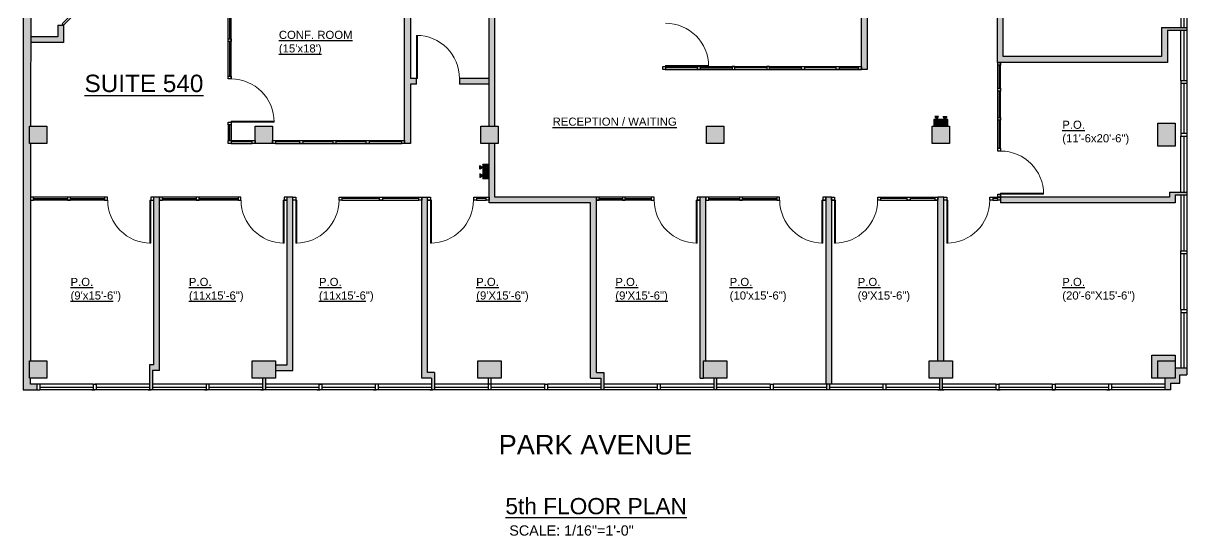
# Model space of a CAD drawing. Header units: inches. Extents: x 0 to 8116, y 4 to 1630.
# Drawn here: x 2308 to 3512, y 4 to 534 of the extents above; entities that cross this region are included whole.
import ezdxf

# ---------------------------------------------------------------- set-up
doc = ezdxf.new("R2010")
doc.units = ezdxf.units.IN
doc.header["$MEASUREMENT"] = 0
doc.layers.add('0-BACKGROUND', color=7, linetype='Continuous')
doc.layers.add('ADOOR', color=2, linetype='Continuous', lineweight=9)
doc.styles.add('ARCH-STYLE', font='arial.ttf')

# ---------------------------------------------------------------- blocks, each defined once
blk = doc.blocks.new('DOOR45')
blk.add_lwpolyline([(0, 0), (1.4, -1.4), (26.8, 24), (25.4, 25.4)], close=True)
blk.add_arc((0, 0), 36, 0, 41.8153)
blk = doc.blocks.new('45DR')
at = {"layer": 'ADOOR'}
blk.add_lwpolyline([(0, 1), (0, 0), (0.023, 0), (0.023, 1)], close=True, dxfattribs=at)
blk.add_arc((0, 0), 1, 0, 90, dxfattribs=at)
blk = doc.blocks.new('520block')
at = {"layer": '0-BACKGROUND'}
for points in [[(14, 0), (14, 6), (7.5, 6), (7.5, 12), (6.5, 12), (6.5, 30), (7.5, 30), (7.6, 255), (6.5, 255), (6.5, 273), (7.6, 273), (7.7, 474), (6.5, 474), (6.5, 492), (7.7, 492), (7.8, 693), (6.5, 693), (6.5, 711), (7.8, 711), (7.8, 912), (6.5, 912), (6.5, 930), (7.8, 930), (7.8, 947.2), (116.8, 947.2), (116.8, 959.8), (110.8, 959.8), (110.8, 953.2), (7.8, 953.2), (7.8, 1131), (6.5, 1131), (6.5, 1149), (7.8, 1149), (7.8, 1223.8), (110.8, 1223.8), (110.8, 1220.1), (116.8, 1220.1), (116.8, 1233.6), (96.2, 1233.6), (0, 1233.6), (0, 0)], [(264.2, 487.5), (264.2, 481.5), (394.6, 481.5), (394.6, 255), (400.6, 255), (400.6, 316.2), (406.9, 316.2), (406.9, 322.2), (400.6, 322.2), (400.6, 481.5), (473.5, 481.5), (473.5, 487.5)], [(725, 487.5), (725, 481.5), (867.4, 481.5), (867.4, 331.6), (873.4, 331.6), (873.4, 385.3), (959, 385.3), (959, 391.3), (873.4, 391.3), (873.4, 414.9), (873.4, 481.5), (934.5, 481.5), (934.5, 487.5)], [(1174, 487.5), (964.5, 487.5), (964.5, 481.5), (1008.2, 481.5), (1008.2, 391.3), (1003.5, 391.3), (1003.5, 385.3), (1008.2, 385.3), (1008.2, 338.8), (1184, 338.8), (1184, 372), (1204, 372), (1204, 375), (1178, 375), (1178, 344.8), (1014.2, 344.8), (1014.2, 481.5), (1174, 481.5)], [(482.1, 273), (488.1, 273), (488.1, 474), (482.1, 474)], [(41.6, 359.4), (41.6, 377.3), (35.6, 377.3), (35.6, 365.4), (7.7, 365.4), (7.7, 359.4)], [(451.4, 322.2), (451.4, 316.2), (482.1, 316.2), (482.1, 322.2)], [(942.3, 279.6), (942.3, 273), (949.5, 276.3)], [(942.3, 279.6), (956.7, 279.6), (949.5, 276.3)], [(945.3, 279.6), (947.1, 282.9), (943.4, 282.9)], [(953.7, 279.6), (955.6, 282.9), (951.9, 282.9)], [(942.3, 273), (956.7, 273), (949.5, 276.3)], [(593.1, 199.4), (488.1, 199.4), (488.1, 255), (482.1, 255), (482.1, 193.4), (587.1, 193.4), (587.1, 12), (597.8, 12), (597.8, 0), (598.4, 0), (600.8, 0), (600.8, 18), (593.1, 18)], [(475.5, 230.2), (472.3, 232), (472.3, 228.3)], [(475.5, 218.8), (475.5, 233.1), (478.8, 225.9)], [(482.1, 218.8), (482.1, 233.1), (478.8, 225.9)], [(475.5, 221.7), (472.3, 223.6), (472.3, 219.9)], [(478.8, 225.9), (475.5, 218.8), (482.1, 218.8)], [(1192, 201.7), (1204, 201.7), (1204, 204.7), (1186, 204.7), (1186, 199.4), (1011.4, 199.4), (1011.4, 196.4), (1011.4, 193.4), (1192, 193.4)], [(141, 199.4), (135, 199.4), (135, 196.4), (135, 26), (130.8, 26), (130.8, 0), (132.2, 0), (133.8, 0), (133.8, 20), (141, 20)], [(418.3, 199.4), (412.3, 199.4), (412.3, 196.4), (412.3, 12), (422.6, 12), (422.6, 0), (423.6, 0), (425.6, 0), (425.6, 18), (418.3, 18)]]:
    blk.add_hatch(color=256, dxfattribs=at).paths.add_polyline_path(points)
h = blk.add_hatch(color=256, dxfattribs=at)
h.paths.add_polyline_path([(964.5, 496.5), (934.5, 496.5), (934.5, 466.5), (964.5, 466.5)])
h.paths.add_polyline_path([(725, 492), (707, 492), (707, 474), (725, 474)])
h.paths.add_polyline_path([(707, 273), (707, 255), (725, 255), (725, 273)])
h = blk.add_hatch(color=256, dxfattribs=at)
h.paths.add_polyline_path([(949.5, 276.3), (956.7, 273), (956.7, 279.6)])
h.paths.add_polyline_path([(942.3, 279.6), (942.3, 273), (949.5, 276.3)])
h = blk.add_hatch(color=256, dxfattribs=at)
h.paths.add_polyline_path([(6.5, 30), (6.5, 12), (24.5, 12), (24.5, 30)])
h.paths.add_polyline_path([(6.5, 255), (24.5, 255), (24.5, 273), (6.5, 273)])
h = blk.add_hatch(color=256, dxfattribs=at)
h.paths.add_polyline_path([(470.5, 30), (470.5, 12), (494.5, 12), (494.5, 30)])
h.paths.add_polyline_path([(261, 12), (261, 30), (237, 30), (237, 12)])
h.paths.add_polyline_path([(258, 255), (258, 273), (240, 273), (240, 255)])
h.paths.add_polyline_path([(473.5, 273), (473.5, 255), (491.5, 255), (491.5, 273)])
h = blk.add_hatch(color=256, dxfattribs=at)
h.paths.add_polyline_path([(958.5, 255), (958.5, 273), (940.5, 273), (940.5, 255)])
h.paths.add_polyline_path([(1192, 276), (1174, 276), (1174, 252), (1192, 252)])
h = blk.add_hatch(color=256, dxfattribs=at)
h.paths.add_polyline_path([(482.1, 233.1), (475.5, 233.1), (478.8, 225.9)])
h.paths.add_polyline_path([(478.8, 225.9), (475.5, 218.8), (482.1, 218.8)])
h = blk.add_hatch(color=256, dxfattribs=at)
h.paths.add_polyline_path([(250.5, 12), (247.5, 12), (247.5, 0), (248.7, 0), (250.5, 0)])
h.paths.add_polyline_path([(279.1, 199.4), (273.1, 199.4), (273.1, 196.4), (273.1, 26), (261, 26), (261, 20), (279.1, 20)])
h = blk.add_hatch(color=256, dxfattribs=at)
h.paths.add_polyline_path([(717.5, 12), (714.5, 12), (714.5, 0), (715, 0), (717.5, 0)])
h.paths.add_polyline_path([(728, 30), (704, 30), (704, 12), (728, 12)])
h.paths.add_polyline_path([(706.5, 199.4), (700.5, 199.4), (700.5, 196.4), (700.5, 12), (704, 12), (704, 30), (706.5, 30)])
h = blk.add_hatch(color=256, dxfattribs=at)
h.paths.add_polyline_path([(834.2, 6), (831.2, 6), (831.2, 0), (831.6, 0), (834.2, 0)])
h.paths.add_polyline_path([(836.5, 199.4), (830.5, 199.4), (830.5, 196.4), (830.5, 6), (836.5, 6)])
h = blk.add_hatch(color=256, dxfattribs=at)
h.paths.add_polyline_path([(961.5, 30), (937.5, 30), (937.5, 12), (961.5, 12)])
h.paths.add_polyline_path([(951, 12), (948, 12), (948, 0), (951, 0)])
h.paths.add_polyline_path([(952.6, 199.4), (946.6, 199.4), (946.6, 196.4), (946.6, 30), (952.6, 30)])
h = blk.add_hatch(color=256, dxfattribs=at)
h.paths.add_polyline_path([(1168, 36), (1168, 12), (1174, 12), (1174, 30), (1192, 30), (1192, 36)])
h.paths.add_polyline_path([(1174, 30), (1174, 12), (1192, 12), (1192, 30)], flags=17)
h.paths.add_polyline_path([(1192, 22.5), (1192, 12), (1181.5, 12), (1181.5, 0), (1187.6, 0), (1187.6, 7), (1197, 7), (1197, 15.6), (1204, 15.6), (1204, 22.5)])
for p, q in [((1204, 1381.5), (1204, 22.5)), ((0, 1233.6), (0, 0)), ((1204, 736.4), (1204, 138)), ((7.7, 474), (7.6, 273)), ((394.6, 255), (394.6, 481.5)), ((400.6, 481.5), (400.6, 322.2)), ((482.1, 273), (482.1, 474)), ((488.1, 273), (488.1, 474)), ((867.4, 331.6), (867.4, 481.5)), ((1014.2, 344.8), (1014.2, 481.5)), ((212, 324.7), (212, 435.6)), ((215, 321.7), (215, 435.6)), ((1198, 426.7), (1198, 375)), ((1201, 426.7), (1201, 375)), ((213.5, 397), (213.5, 363.3)), ((873.4, 385.3), (873.4, 331.6)), ((1008.2, 338.8), (1008.2, 385.3)), ((35.6, 377.3), (35.6, 365.4)), ((35.6, 377.3), (41.6, 377.3)), ((41.6, 377.3), (41.6, 359.4)), ((1178, 375), (1204, 375)), ((1178, 375), (1178, 344.8)), ((35.6, 365.4), (7.7, 365.4)), ((1184, 372), (1204, 372)), ((1184, 372), (1184, 338.8)), ((1198, 320.2), (1198, 372)), ((1201, 372), (1201, 320.2)), ((41.6, 359.4), (7.7, 359.4)), ((213.5, 360.3), (213.5, 324.7)), ((1184, 338.8), (1008.2, 338.8)), ((1008.4, 247.1), (1008.4, 338.8)), ((1011.4, 250.1), (1011.4, 338.8)), ((1178, 344.8), (1014.2, 344.8)), ((663.2, 334.6), (867.4, 334.6)), ((664.3, 331.6), (867.4, 331.6)), ((697.6, 333.1), (664.7, 333.1)), ((700.6, 333.1), (733.5, 333.1)), ((769.4, 333.1), (736.5, 333.1)), ((772.4, 333.1), (805.4, 333.1)), ((841.3, 333.1), (808.4, 333.1)), ((844.3, 333.1), (864.4, 333.1)), ((873.4, 331.6), (867.4, 331.6)), ((1009.9, 335.8), (1009.9, 312.1)), ((406.9, 322.2), (400.6, 322.2)), ((400.6, 316.2), (400.6, 255)), ((406.9, 316.2), (400.6, 316.2)), ((406.9, 316.2), (406.9, 322.2)), ((451.4, 322.2), (451.4, 316.2)), ((482.1, 322.2), (451.4, 322.2)), ((482.1, 316.2), (451.4, 316.2)), ((1198, 320.2), (1198, 317.2)), ((1198, 320.2), (1204, 320.2)), ((1198, 317.2), (1198, 265.5)), ((1198, 317.2), (1204, 317.2)), ((1201, 317.2), (1201, 265.5)), ((1204, 323.7), (1204, 317.7)), ((1204, 323.7), (1204, 317.7)), ((1009.9, 309.1), (1009.9, 281.9)), ((942.3, 279.6), (956.7, 273)), ((942.3, 273), (956.7, 279.6)), ((1009.9, 278.9), (1009.9, 250.1)), ((212, 274.1), (212, 258)), ((213.5, 274.1), (213.5, 258)), ((215, 274.1), (215, 258)), ((1198, 265.5), (1204, 265.5)), ((1198, 265.5), (1198, 262.5)), ((7.6, 255), (7.5, 30)), ((215, 258), (237, 258)), ((237, 256.5), (215, 256.5)), ((215, 255), (237, 255)), ((261, 258), (391.6, 258)), ((286.2, 256.5), (261, 256.5)), ((261, 255), (391.6, 255)), ((320.6, 256.5), (289.2, 256.5)), ((355, 256.5), (323.6, 256.5)), ((391.6, 256.5), (358, 256.5)), ((400.6, 255), (394.6, 255)), ((482.1, 193.4), (482.1, 255)), ((488.1, 199.4), (488.1, 255)), ((1198, 262.5), (1204, 262.5)), ((1198, 204.7), (1198, 262.5)), ((1201, 262.5), (1201, 204.7)), ((1204, 258.6), (1204, 255.6)), ((482.1, 218.8), (475.5, 233.1)), ((475.5, 218.8), (482.1, 233.1)), ((1186, 204.7), (1186, 199.4)), ((1186, 204.7), (1204, 204.7)), ((84.2, 199.4), (10.6, 199.4)), ((10.6, 197.9), (45.9, 197.9)), ((84.2, 196.4), (10.6, 196.4)), ((48.9, 197.9), (84.2, 197.9)), ((141, 199.4), (135, 199.4)), ((135, 26), (135, 199.4)), ((141, 20), (141, 199.4)), ((222.3, 199.4), (144, 199.4)), ((144, 197.9), (179, 197.9)), ((222.3, 196.4), (144, 196.4)), ((182, 197.9), (222.3, 197.9)), ((273.1, 199.4), (270.1, 199.4)), ((273.1, 196.4), (270.1, 196.4)), ((279.1, 199.4), (273.1, 199.4)), ((273.1, 26), (273.1, 199.4)), ((279.1, 20), (279.1, 199.4)), ((329.8, 199.4), (409.3, 199.4)), ((368.7, 197.9), (329.8, 197.9)), ((329.8, 196.4), (409.3, 196.4)), ((409.3, 197.9), (371.7, 197.9)), ((412.3, 199.4), (418.3, 199.4)), ((412.3, 12), (412.3, 199.4)), ((418.3, 199.4), (421.3, 199.4)), ((418.3, 18), (418.3, 199.4)), ((418.3, 196.4), (421.3, 196.4)), ((469.1, 199.4), (479.1, 199.4)), ((479.1, 197.9), (469.1, 197.9)), ((469.1, 196.4), (479.1, 196.4)), ((587.1, 193.4), (482.1, 193.4)), ((593.1, 199.4), (488.1, 199.4)), ((587.1, 12), (587.1, 193.4)), ((649.8, 199.4), (593.1, 199.4)), ((593.1, 18), (593.1, 199.4)), ((649.8, 196.4), (593.1, 196.4)), ((596.1, 197.9), (620, 197.9)), ((623, 197.9), (649.8, 197.9)), ((700.5, 199.4), (697.5, 199.4)), ((700.5, 196.4), (697.5, 196.4)), ((706.5, 199.4), (700.5, 199.4)), ((700.5, 12), (700.5, 199.4)), ((706.5, 30), (706.5, 199.4)), ((779.7, 199.4), (709.5, 199.4)), ((709.5, 197.9), (741.3, 197.9)), ((779.7, 196.4), (709.5, 196.4)), ((744.3, 197.9), (779.7, 197.9)), ((830.5, 199.4), (827.5, 199.4)), ((830.5, 196.4), (827.5, 196.4)), ((836.5, 199.4), (830.5, 199.4)), ((830.5, 199.4), (830.5, 6)), ((836.5, 199.4), (839.5, 199.4)), ((836.5, 199.4), (836.5, 6)), ((836.5, 196.4), (839.5, 196.4)), ((887.2, 199.4), (946.6, 199.4)), ((914.7, 197.9), (887.2, 197.9)), ((887.2, 196.4), (946.6, 196.4)), ((943.6, 197.9), (917.7, 197.9)), ((952.6, 199.4), (946.6, 199.4)), ((946.6, 30), (946.6, 199.4)), ((952.6, 30), (952.6, 199.4)), ((1003.4, 199.4), (1008.4, 199.4)), ((1008.4, 197.9), (1003.4, 197.9)), ((1003.4, 196.4), (1008.4, 196.4)), ((1008.4, 199.4), (1008.4, 202.4)), ((1008.4, 196.4), (1008.4, 199.4)), ((1186, 199.4), (1008.4, 199.4)), ((1011.4, 199.4), (1011.4, 202.4)), ((1011.4, 196.4), (1011.4, 199.4)), ((1011.4, 199.4), (1011.4, 193.4)), ((1192, 193.4), (1011.4, 193.4)), ((1192, 201.7), (1192, 193.4)), ((1192, 201.7), (1204, 201.7)), ((1198, 201.7), (1198, 144)), ((1201, 201.7), (1201, 144)), ((1204, 196.4), (1204, 193.4)), ((1204, 196.4), (1204, 193.4)), ((1198, 141), (1198, 144)), ((1198, 144), (1204, 144)), ((1198, 141), (1204, 141)), ((1198, 83.2), (1198, 141)), ((1201, 141), (1201, 83.2)), ((1204, 138), (1204, 135)), ((1204, 135), (1204, 81.2)), ((1198, 83.2), (1204, 83.2)), ((1198, 83.2), (1198, 80.2)), ((1198, 80.2), (1204, 80.2)), ((1198, 80.2), (1198, 22.5)), ((1201, 80.2), (1201, 22.5)), ((1204, 81.2), (1204, 78.2)), ((1204, 78.2), (1204, 22.9)), ((130.8, 26), (130.8, 0)), ((135, 26), (130.8, 26)), ((261, 26), (273.1, 26)), ((133.8, 20), (133.8, 0)), ((141, 20), (133.8, 20)), ((261, 20), (279.1, 20)), ((425.6, 18), (418.3, 18)), ((425.6, 18), (425.6, 0)), ((593.1, 18), (600.8, 18)), ((600.8, 18), (600.8, 0)), ((1204, 22.5), (1192, 22.5)), ((1197, 15.6), (1204, 15.6)), ((1197, 7), (1197, 15.6)), ((1204, 22.5), (1204, 15.6)), ((0, 0), (17, 0)), ((7.5, 6), (7.5, 12)), ((17, 6), (7.5, 6)), ((14, 6), (14, 0)), ((70.8, 6), (17, 6)), ((72.4, 6), (17, 6)), ((17, 6), (17, 0)), ((17, 6), (17, 0)), ((17, 3), (72.4, 3)), ((1181.5, 0), (17, 0)), ((72.4, 6), (72.4, 0)), ((72.4, 6), (75.4, 6)), ((129.2, 6), (73.9, 6)), ((75.4, 6), (75.4, 0)), ((130.8, 6), (75.4, 6)), ((75.4, 3), (130.8, 3)), ((189.1, 6), (133.8, 6)), ((187.4, 6), (133.8, 6)), ((133.8, 3), (189.1, 3)), ((190.4, 6), (187.4, 6)), ((192.1, 6), (189.1, 6)), ((189.1, 6), (189.1, 0)), ((245.7, 6), (190.4, 6)), ((247.5, 6), (192.1, 6)), ((192.1, 6), (192.1, 0)), ((192.1, 3), (247.5, 3)), ((247.5, 12), (247.5, 0)), ((250.5, 12), (250.5, 0)), ((305.8, 6), (250.5, 6)), ((250.5, 3), (305.9, 3)), ((307, 6), (304, 6)), ((305.9, 6), (308.9, 6)), ((305.9, 6), (305.9, 0)), ((362.3, 6), (307, 6)), ((362.3, 0), (307, 0)), ((308.9, 6), (308.9, 0)), ((364.2, 6), (308.9, 6)), ((308.9, 3), (364.2, 3)), ((364.2, 6), (364.2, 0)), ((367.2, 6), (364.2, 6)), ((420.6, 6), (365.3, 6)), ((420.6, 0), (365.3, 0)), ((367.2, 6), (367.2, 0)), ((367.2, 3), (422.6, 3)), ((422.6, 6), (369.5, 6)), ((422.6, 12), (412.3, 12)), ((422.6, 12), (422.6, 0)), ((481, 6), (425.6, 6)), ((425.6, 3), (481, 3)), ((481.9, 6), (478.9, 6)), ((481, 12), (481, 0)), ((537.1, 6), (481.9, 6)), ((484, 12), (484, 0)), ((539.3, 6), (484, 6)), ((484, 3), (539.4, 3)), ((540.1, 6), (537.1, 6)), ((539.4, 6), (542.4, 6)), ((539.4, 6), (539.4, 0)), ((542.4, 6), (542.4, 0)), ((597.8, 6), (542.4, 6)), ((542.4, 3), (597.8, 3)), ((587.1, 12), (597.8, 12)), ((597.8, 12), (597.8, 0)), ((656.1, 6), (600.8, 6)), ((600.8, 3), (656.1, 3)), ((659.1, 6), (656.1, 6)), ((656.1, 6), (656.1, 0)), ((714.5, 6), (659.1, 6)), ((659.1, 6), (659.1, 0)), ((659.1, 3), (714.5, 3)), ((700.5, 12), (704, 12)), ((714.5, 12), (714.5, 0)), ((717.5, 12), (717.5, 0)), ((772.8, 6), (717.5, 6)), ((717.5, 3), (772.9, 3)), ((772.9, 6), (775.9, 6)), ((772.9, 6), (772.9, 0)), ((775.9, 6), (775.9, 0)), ((830.5, 6), (775.9, 6)), ((775.9, 3), (831.2, 3)), ((836.5, 6), (830.5, 6)), ((831.2, 6), (831.2, 0)), ((834.2, 6), (834.2, 0)), ((834.2, 3), (889.6, 3)), ((889.6, 6), (836.5, 6)), ((889.6, 6), (889.6, 0)), ((892.6, 6), (889.6, 6)), ((892.6, 6), (892.6, 0)), ((948, 6), (892.6, 6)), ((892.6, 3), (948, 3)), ((948, 12), (948, 0)), ((951, 12), (951, 0)), ((1006.3, 6), (951, 6)), ((951, 3), (1006.4, 3)), ((1006.4, 6), (1009.4, 6)), ((1006.4, 6), (1006.4, 0)), ((1009.4, 6), (1009.4, 0)), ((1064.8, 6), (1009.4, 6)), ((1009.4, 3), (1064.8, 3)), ((1064.8, 6), (1067.8, 6)), ((1064.8, 6), (1064.8, 0)), ((1067.8, 6), (1067.8, 0)), ((1123.1, 6), (1067.8, 6)), ((1067.8, 3), (1123.1, 3)), ((1123.1, 6), (1123.1, 0)), ((1126.1, 6), (1123.1, 6)), ((1126.1, 6), (1126.1, 0)), ((1181.5, 6), (1126.1, 6)), ((1126.1, 3), (1181.5, 3)), ((1181.5, 12), (1181.5, 0)), ((1187.6, 0), (1181.5, 0)), ((1187.6, 0), (1187.6, 7)), ((1187.6, 7), (1197, 7)), ((70.9, 0), (73.9, 0)), ((129.2, 0), (73.9, 0)), ((129.2, 0), (132.2, 0)), ((187.4, 0), (132.2, 0)), ((187.4, 0), (190.4, 0)), ((245.7, 0), (190.4, 0)), ((245.7, 0), (248.7, 0)), ((304, 0), (248.7, 0)), ((304, 0), (307, 0)), ((362.3, 0), (365.3, 0)), ((420.6, 0), (423.6, 0)), ((478.9, 0), (423.6, 0)), ((481.9, 0), (478.9, 0)), ((537.1, 0), (481.9, 0)), ((540.1, 0), (537.1, 0)), ((595.4, 0), (540.1, 0)), ((598.4, 0), (595.4, 0)), ((653.7, 0), (598.4, 0)), ((656.7, 0), (653.7, 0)), ((712, 0), (656.7, 0)), ((715, 0), (712, 0)), ((770.3, 0), (715, 0)), ((773.3, 0), (770.3, 0)), ((828.6, 0), (773.3, 0)), ((831.6, 0), (828.6, 0)), ((886.8, 0), (831.6, 0)), ((889.8, 0), (886.8, 0)), ((946.6, 0), (889.8, 0)), ((946.6, 0), (952.6, 0)), ((1007.9, 0), (952.6, 0)), ((1007.9, 0), (1010.9, 0)), ((1064.7, 0), (1010.9, 0)), ((1064.7, 0), (1067.7, 0)), ((1121.4, 0), (1067.7, 0)), ((1121.4, 0), (1124.4, 0)), ((1179.7, 0), (1124.4, 0))]:
    blk.add_line(p, q, dxfattribs=at)
for points in [[(212, 360.3), (212, 363.3), (215, 363.3), (215, 360.3)], [(1008.4, 335.8), (1008.4, 338.8), (1011.4, 338.8), (1011.4, 335.8)], [(661.7, 334.6), (664.7, 334.6), (664.7, 331.6), (661.7, 331.6)], [(697.6, 334.6), (700.6, 334.6), (700.6, 331.6), (697.6, 331.6)], [(736.5, 334.6), (733.5, 334.6), (733.5, 331.6), (736.5, 331.6)], [(772.4, 334.6), (769.4, 334.6), (769.4, 331.6), (772.4, 331.6)], [(805.4, 334.6), (808.4, 334.6), (808.4, 331.6), (805.4, 331.6)], [(841.3, 334.6), (844.3, 334.6), (844.3, 331.6), (841.3, 331.6)], [(864.4, 334.6), (867.4, 334.6), (867.4, 331.6), (864.4, 331.6)], [(212, 321.7), (212, 324.7), (215, 324.7), (215, 321.7)], [(1008.4, 309.1), (1008.4, 312.1), (1011.4, 312.1), (1011.4, 309.1)], [(212, 277.1), (215, 277.1), (215, 274.1), (212, 274.1)], [(942.3, 273), (956.7, 273), (956.7, 279.6), (942.3, 279.6)], [(945.3, 279.6), (947.1, 282.9), (943.4, 282.9)], [(953.7, 279.6), (951.9, 282.9), (955.6, 282.9)], [(1008.4, 278.9), (1008.4, 281.9), (1011.4, 281.9), (1011.4, 278.9)], [(24.5, 255), (6.5, 255), (6.5, 273), (24.5, 273)], [(258, 255), (240, 255), (240, 273), (258, 273)], [(491.5, 255), (473.5, 255), (473.5, 273), (491.5, 273)], [(725, 255), (707, 255), (707, 273), (725, 273)], [(958.5, 255), (940.5, 255), (940.5, 273), (958.5, 273)], [(1192, 252), (1174, 252), (1174, 276), (1192, 276)], [(212, 258), (215, 258), (215, 255), (212, 255)], [(237, 258), (240, 258), (240, 255), (237, 255)], [(258, 258), (261, 258), (261, 255), (258, 255)], [(286.2, 258), (289.2, 258), (289.2, 255), (286.2, 255)], [(320.6, 258), (323.6, 258), (323.6, 255), (320.6, 255)], [(355, 258), (358, 258), (358, 255), (355, 255)], [(391.6, 258), (394.6, 258), (394.6, 255), (391.6, 255)], [(1008.4, 247.1), (1008.4, 250.1), (1011.4, 250.1), (1011.4, 247.1)], [(475.5, 230.2), (472.3, 228.3), (472.3, 232)], [(482.1, 218.8), (482.1, 233.1), (475.5, 233.1), (475.5, 218.8)], [(475.5, 221.7), (472.3, 223.6), (472.3, 219.9)], [(10.6, 199.4), (7.6, 199.4), (7.6, 196.4), (10.6, 196.4)], [(48.9, 199.4), (45.9, 199.4), (45.9, 196.4), (48.9, 196.4)], [(87.2, 199.4), (84.2, 199.4), (84.2, 196.4), (87.2, 196.4)], [(135, 199.4), (132, 199.4), (132, 196.4), (135, 196.4)], [(144, 199.4), (141, 199.4), (141, 196.4), (144, 196.4)], [(182, 199.4), (179, 199.4), (179, 196.4), (182, 196.4)], [(225.3, 199.4), (222.3, 199.4), (222.3, 196.4), (225.3, 196.4)], [(273.1, 199.4), (270.1, 199.4), (270.1, 196.4), (273.1, 196.4)], [(279.1, 199.4), (282.1, 199.4), (282.1, 196.4), (279.1, 196.4)], [(326.8, 199.4), (329.8, 199.4), (329.8, 196.4), (326.8, 196.4)], [(368.7, 199.4), (371.7, 199.4), (371.7, 196.4), (368.7, 196.4)], [(409.3, 199.4), (412.3, 199.4), (412.3, 196.4), (409.3, 196.4)], [(418.3, 199.4), (421.3, 199.4), (421.3, 196.4), (418.3, 196.4)], [(466.1, 199.4), (469.1, 199.4), (469.1, 196.4), (466.1, 196.4)], [(479.1, 196.4), (479.1, 199.4), (482.1, 199.4), (482.1, 196.4)], [(596.1, 199.4), (593.1, 199.4), (593.1, 196.4), (596.1, 196.4)], [(623, 199.4), (620, 199.4), (620, 196.4), (623, 196.4)], [(652.8, 199.4), (649.8, 199.4), (649.8, 196.4), (652.8, 196.4)], [(700.5, 199.4), (697.5, 199.4), (697.5, 196.4), (700.5, 196.4)], [(709.5, 199.4), (706.5, 199.4), (706.5, 196.4), (709.5, 196.4)], [(744.3, 199.4), (741.3, 199.4), (741.3, 196.4), (744.3, 196.4)], [(782.7, 199.4), (779.7, 199.4), (779.7, 196.4), (782.7, 196.4)], [(830.5, 199.4), (827.5, 199.4), (827.5, 196.4), (830.5, 196.4)], [(836.5, 199.4), (839.5, 199.4), (839.5, 196.4), (836.5, 196.4)], [(884.2, 199.4), (887.2, 199.4), (887.2, 196.4), (884.2, 196.4)], [(914.7, 199.4), (917.7, 199.4), (917.7, 196.4), (914.7, 196.4)], [(943.6, 199.4), (946.6, 199.4), (946.6, 196.4), (943.6, 196.4)], [(952.6, 199.4), (955.6, 199.4), (955.6, 196.4), (952.6, 196.4)], [(1000.4, 199.4), (1003.4, 199.4), (1003.4, 196.4), (1000.4, 196.4)], [(1008.4, 199.4), (1008.4, 202.4), (1011.4, 202.4), (1011.4, 199.4)], [(1008.4, 196.4), (1008.4, 199.4), (1011.4, 199.4), (1011.4, 196.4)], [(24.5, 12), (6.5, 12), (6.5, 30), (24.5, 30)], [(237, 12), (237, 30), (261, 30), (261, 12)], [(470.5, 12), (470.5, 30), (494.5, 30), (494.5, 12)], [(704, 12), (704, 30), (728, 30), (728, 12)], [(937.5, 12), (937.5, 30), (961.5, 30), (961.5, 12)], [(1192, 12), (1168, 12), (1168, 36), (1192, 36)], [(1192, 12), (1174, 12), (1174, 30), (1192, 30)]]:
    blk.add_lwpolyline(points, close=True, dxfattribs=at)
for name, p, xscale, yscale, zscale, rotation in [('DOOR45', (41.6, 377.3), -0.8784272500161023, 0.8784272500161023, 0.8784272500154707, 270), ('45DR', (664.7, 334.7), -44.54584335435582, 44.54584335435582, 44.54584335435582, 270), ('45DR', (215, 277.1), -44.54584335435582, 44.54584335435582, 44.54584335435582, 270), ('45DR', (1011.4, 202.5), -44.54584335435582, 44.54584335435582, 44.54584335435582, 270), ('45DR', (131.9, 196.4), 44.54584335435582, 44.54584335435582, 44.54584335435582, 180), ('45DR', (269.9, 196.4), 44.54584335435582, 44.54584335435582, 44.54584335435582, 180), ('45DR', (282.2, 196.4), -44.54584335435582, 44.54584335435582, 44.54584335435582, 180), ('45DR', (421.4, 196.4), -44.54584335435582, 44.54584335435582, 44.54584335435582, 180), ('45DR', (697.4, 196.4), 44.54584335435582, 44.54584335435582, 44.54584335435582, 180), ('45DR', (827.4, 196.4), 44.54584335435582, 44.54584335435582, 44.54584335435582, 180), ('45DR', (839.6, 196.4), -44.54584335435582, 44.54584335435582, 44.54584335435582, 180), ('45DR', (955.7, 196.4), -44.54584335435582, 44.54584335435582, 44.54584335435582, 180)]:
    blk.add_blockref(name, p, dxfattribs=dict(at, xscale=xscale, yscale=yscale, zscale=zscale, rotation=rotation))
at = {"layer": '0-BACKGROUND', "xscale": 44.54584335435582, "yscale": 44.54584335435582, "zscale": 44.54584335435582}
blk.add_blockref('45DR', (406.9, 322.2), dxfattribs=at)
at = {"layer": '0-BACKGROUND', "attachment_point": 1, "style": 'ARCH-STYLE'}
for s, insert, char_height, width in [("{\\LCONF. ROOM\\P(15'x18')}", (264.5, 371.5), 8.4, 157.562), ('{\\fArial|b0|i0|c0|p34;\\LSUITE 540}', (63.4, 326.1), 18, 147.562), ('{\\LRECEPTION / WAITING}', (547.8, 281.7), 8.4, 134.022), ('{\\LP.O. \\P}(11\'-6x20\'-6")', (1075.2, 278.5), 8.4, 54), ('{\\LP.O. \\P(9\'x15\'-6}")', (48.9, 115.9), 8.4, 115.062), ('{\\LP.O. \\P(11x15\'-6}")', (171.4, 115.9), 8.4, 115.062), ('{\\LP.O. \\P(11x15\'-6}")', (306, 115.9), 8.4, 115.062), ('{\\LP.O. \\P(9\'X15\'-6}")', (468.7, 115.9), 8.4, 115.062), ('{\\LP.O. \\P(9\'X15\'-6")}', (612.7, 115.9), 8.4, 115.062), ('{\\LP.O. \\P}(10\'x15\'-6")', (731, 115.9), 8.4, 115.062), ('{\\LP.O. \\P}(9\'X15\'-6")', (863.5, 115.9), 8.4, 115.062), ('{\\LP.O. \\P}(20\'-6"X15\'-6")', (1075.2, 115.9), 8.4, 54), ('PARK AVENUE', (491.9, -46.6), 20.16, 321.6), ('{\\L5th FLOOR PLAN}', (498.9, -111.8), 16.8, 268), ('SCALE: 1/16"=1\'-0"', (503, -140.1), 10.584, 168.812)]:
    blk.add_mtext(s, dxfattribs=dict(at, insert=insert, char_height=char_height, width=width))

msp = doc.modelspace()

# ---------------------------------------------------------------- block references
msp.add_blockref('520block', (2308.463, 155.154))

doc.saveas('drawing.dxf')
